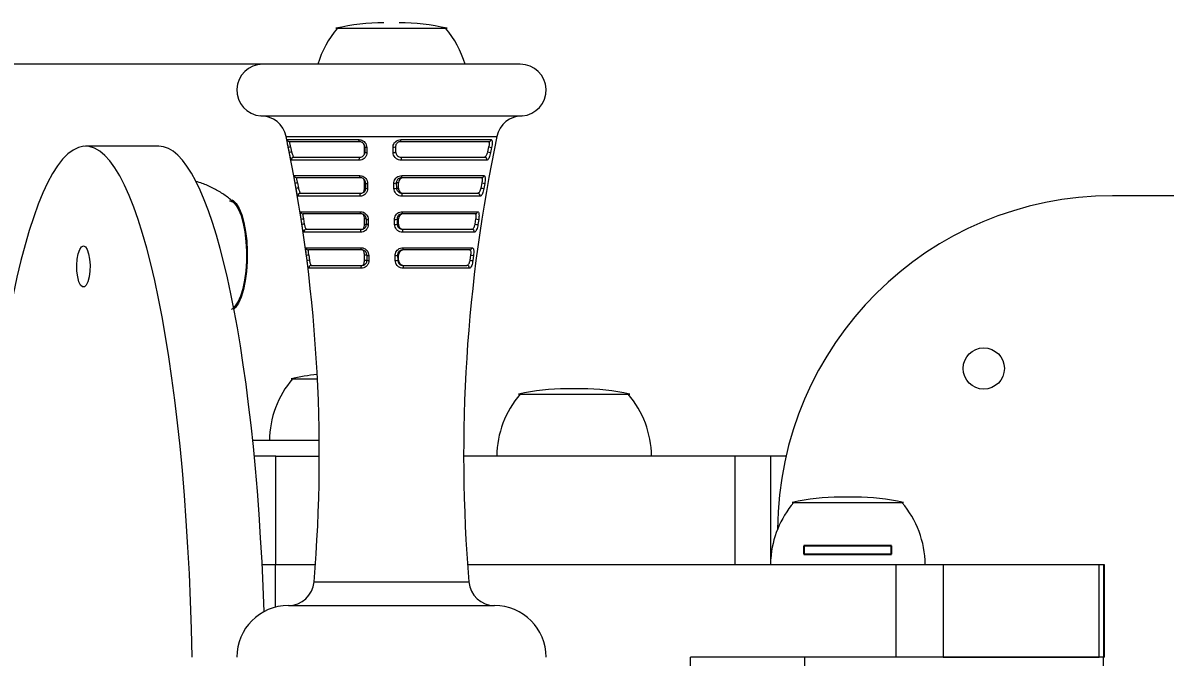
# Model space of a CAD drawing. Header units: millimetres. Extents: x -2841 to 1849, y -2169 to 1822.
# Drawn here: x -402.9 to -181.3, y 182 to 305.1 of the extents above; entities that cross this region are included whole.
import ezdxf

# ---------------------------------------------------------------- set-up
doc = ezdxf.new("R2010")
doc.units = ezdxf.units.MM
doc.layers.add('DIKOM_ОБЪЕКТ', color=7, linetype='Continuous')
doc.layers.add('DIKOM_РАЗМЕР_ОБЪЕКТА', color=7, linetype='Continuous')
doc.styles.add('style1', font='arialbd.ttf', dxfattribs={"width": 0.8})
doc.dimstyles.new('1-50', dxfattribs={"dimtxt": 300, "dimasz": 200, "dimexe": 100, "dimexo": 0, "dimgap": 100, "dimtad": 1, "dimtxsty": 'style1', "dimcen": 200, "dimclrd": 7, "dimclre": 7, "dimclrt": 7, "dimadec": 1, "dimazin": 2, "dimtfac": 1, "dimtmove": 0, "dimatfit": 2, "dimfxl": 0, "dimlwd": 25, "dimlwe": 18, "dimarcsym": 0})

# ---------------------------------------------------------------- blocks, each defined once
blk = doc.blocks.new('*D5')
at = {"layer": 'Defpoints', "color": 0, "transparency": 16777216}
for p in [(-317.14, 297.01), (-840.32, 45.99), (-312.85, 45.99)]:
    blk.add_point(p, dxfattribs=at)
at = {"layer": 'DIKOM_РАЗМЕР_ОБЪЕКТА', "color": 7, "lineweight": 25, "transparency": 16777216}
for p, q in [((-840.32, 497.01), (-840.32, 697.01)), ((-840.32, 297.01), (-840.32, 45.99)), ((-840.32, -154.01), (-840.32, -354.01))]:
    blk.add_line(p, q, dxfattribs=at)
at = {"layer": 'DIKOM_РАЗМЕР_ОБЪЕКТА', "color": 7, "lineweight": 18, "transparency": 16777216}
for p, q in [((-317.14, 297.01), (-940.32, 297.01)), ((-312.85, 45.99), (-940.32, 45.99))]:
    blk.add_line(p, q, dxfattribs=at)
at = {"layer": 'DIKOM_РАЗМЕР_ОБЪЕКТА', "color": 7, "transparency": 16777216}
for points in [[(-873.66, 497.01), (-806.99, 497.01), (-840.32, 297.01)], [(-873.66, -154.01), (-806.99, -154.01), (-840.32, 45.99)]]:
    blk.add_solid(points, dxfattribs=at)
at = {"layer": 'DIKOM_РАЗМЕР_ОБЪЕКТА', "color": 7, "transparency": 16777216, "insert": (-1093.5, 171.5), "char_height": 300, "attachment_point": 5, "rotation": 90, "style": 'style1'}
blk.add_mtext('{\\fArial|b0|i0|c204|p34;260}', dxfattribs=at)
blk = doc.blocks.new('D0A6')
for p, q in [((1.6, 8.5), (0, 8.5)), ((0, 8.5), (0, -8.5)), ((1.6, -8.5), (1.6, 8.5)), ((0, -8.5), (1.6, -8.5))]:
    blk.add_line(p, q)

msp = doc.modelspace()

# ---------------------------------------------------------------- linework, layer by layer
at = {"layer": 'DIKOM_ОБЪЕКТ', "color": 7, "lineweight": 15}
for p, q in [((-342.206, 304), (-340.532, 304)), ((-340.532, 304), (-320.606, 304)), ((-306.419, 297.013), (-356.392, 297.013)), ((-356.759, 287), (-306.052, 287)), ((-351.868, 283.034), (-310.944, 283.034)), ((-351.652, 282.398), (-337.734, 282.398)), ((-337.582, 282), (-351.165, 282)), ((-312.553, 282), (-329.633, 282)), ((-329.59, 282.398), (-312.088, 282.398)), ((-376.548, 281.116), (-390.76, 281.116)), ((-351.22, 279.902), (-351.422, 280.9)), ((-350.989, 281), (-350.787, 280)), ((-336.648, 280), (-336.648, 281)), ((-336.584, 281), (-336.648, 281)), ((-336.648, 280), (-336.55, 280)), ((-336.581, 281), (-336.584, 280.988)), ((-336.202, 280.9), (-336.179, 279.902)), ((-331.085, 279.902), (-331.109, 280.9)), ((-330.62, 281), (-330.597, 280)), ((-312.704, 280), (-312.502, 281)), ((-311.97, 280.9), (-312.172, 279.902)), ((-337.645, 278.404), (-350.833, 278.404)), ((-350.345, 279), (-337.488, 279)), ((-329.54, 279), (-313.373, 279)), ((-312.908, 278.404), (-329.492, 278.404)), ((-350.255, 275.409), (-337.582, 275.409)), ((-337.422, 275), (-349.766, 275)), ((-313.952, 275), (-329.474, 275)), ((-329.422, 275.409), (-313.487, 275.409)), ((-349.904, 272.914), (-350.081, 273.912)), ((-349.646, 274), (-349.468, 273)), ((-336.648, 273), (-336.648, 274)), ((-336.414, 274), (-336.648, 274)), ((-336.648, 273), (-336.398, 273)), ((-336.428, 274), (-336.431, 273.99)), ((-336.054, 273.912), (-336.034, 272.914)), ((-330.93, 272.914), (-330.951, 273.912)), ((-330.466, 274), (-330.446, 273)), ((-330.067, 274), (-330.466, 274)), ((-330.446, 273), (-330.067, 273)), ((-330.067, 273), (-330.067, 274)), ((-314.023, 273), (-313.845, 274)), ((-313.312, 273.912), (-313.489, 272.914)), ((-337.504, 271.416), (-349.533, 271.416)), ((-349.043, 272), (-337.34, 272)), ((-329.391, 272), (-314.674, 272)), ((-314.21, 271.416), (-329.335, 271.416)), ((28.5, 271.5), (-191.5, 271.5)), ((-349.028, 268.421), (-337.45, 268.421)), ((-329.274, 268.421), (-314.716, 268.421)), ((-348.757, 265.925), (-348.911, 266.924)), ((-337.282, 268), (-348.538, 268)), ((-348.473, 267), (-348.32, 266)), ((-336.648, 266), (-336.648, 267)), ((-336.286, 267), (-336.648, 267)), ((-336.648, 266), (-336.267, 266)), ((-336.294, 267), (-336.297, 266.991)), ((-335.925, 266.924), (-335.908, 265.925)), ((-330.795, 265.925), (-330.813, 266.924)), ((-330.333, 267), (-330.315, 266)), ((-330.067, 267), (-330.333, 267)), ((-330.315, 266), (-330.067, 266)), ((-330.067, 266), (-330.067, 267)), ((-315.18, 268), (-329.334, 268)), ((-315.171, 266), (-315.018, 267)), ((-314.484, 266.924), (-314.637, 265.925)), ((-337.383, 264.428), (-348.402, 264.428)), ((-347.912, 265), (-337.211, 265)), ((-329.262, 265), (-315.806, 265)), ((-315.342, 264.428), (-329.198, 264.428)), ((-347.97, 261.433), (-337.337, 261.433)), ((-347.779, 258.937), (-347.908, 259.935)), ((-337.161, 261), (-347.479, 261)), ((-347.47, 260), (-347.34, 259)), ((-336.648, 259), (-336.648, 260)), ((-336.18, 260), (-336.648, 260)), ((-336.18, 260), (-336.183, 259.992)), ((-335.815, 259.935), (-335.801, 258.937)), ((-330.678, 258.937), (-330.694, 259.935)), ((-330.218, 260), (-330.203, 259)), ((-330.067, 260), (-330.218, 260)), ((-330.067, 259), (-330.067, 260)), ((-316.239, 261), (-329.213, 261)), ((-329.146, 261.433), (-315.776, 261.433)), ((-316.151, 259), (-316.022, 260)), ((-315.487, 259.935), (-315.617, 258.937)), ((-337.281, 257.439), (-347.441, 257.439)), ((-346.949, 258), (-337.101, 258)), ((-336.648, 259), (-336.165, 259)), ((-330.203, 259), (-330.067, 259)), ((-329.152, 258), (-316.768, 258)), ((-316.306, 257.439), (-329.081, 257.439)), ((-350.888, 236), (-345.771, 236)), ((-306.766, 233), (-287.997, 233)), ((-294.491, 234.053), (-297.441, 234.053)), ((-287.997, 233), (-285.166, 233)), ((-345.418, 224), (-358.327, 224)), ((-353.864, 221), (-358.028, 221)), ((-353.864, 200), (-353.864, 221)), ((-353.864, 221), (-345.406, 221)), ((-264.713, 221), (-317.405, 221)), ((-264.713, 200), (-264.713, 221)), ((-257.827, 221), (-264.713, 221)), ((-257.827, 200), (-257.827, 221)), ((-254.862, 221), (-257.827, 221)), ((-241.393, 213.053), (-244.343, 213.053)), ((-253.668, 212), (-234.74, 212)), ((-234.74, 212), (-232.068, 212)), ((-356.5, 200), (-353.91, 200)), ((-353.91, 200), (-346.16, 200)), ((-353.91, 191.681), (-353.91, 200)), ((-316.651, 200), (-233.519, 200)), ((-233.519, 182), (-233.519, 200)), ((-233.519, 200), (-224.382, 200)), ((-224.382, 200), (-224.382, 182)), ((-224.382, 200), (-194.122, 200)), ((-194.122, 182), (-194.122, 200)), ((-194.122, 200), (-193.259, 200)), ((-193.259, 200), (-193.259, 182)), ((-193.259, 200), (-193.135, 200)), ((-193.135, 200), (-193.135, 182)), ((-346.423, 196.588), (-316.389, 196.588)), ((-351.406, 192), (-311.406, 192)), ((-273.412, 161), (-273.412, 182)), ((-251.214, 182), (-273.412, 182)), ((-251.214, 161), (-251.214, 182)), ((-193.273, 182), (-251.214, 182)), ((-224.382, 182), (-194.122, 182)), ((-193.273, 161), (-193.273, 182)), ((-193.267, 182), (-193.273, 182)), ((-193.259, 182), (-193.267, 182)), ((-193.259, 182), (-193.135, 182))]:
    msp.add_line(p, q, dxfattribs=at)
at = {"layer": 'DIKOM_ОБЪЕКТ', "color": 7, "lineweight": 15, "flags": 128}
for points in [[(-337.582, 282), (-337.608, 282.007), (-337.634, 282.029), (-337.658, 282.064), (-337.68, 282.112), (-337.699, 282.171), (-337.715, 282.24), (-337.726, 282.316), (-337.734, 282.398)], [(-336.648, 281), (-336.655, 281.195), (-336.677, 281.383), (-336.677, 281.383)], [(-336.584, 280.988), (-336.583, 280.982), (-336.569, 280.964), (-336.538, 280.948), (-336.494, 280.933), (-336.435, 280.921), (-336.366, 280.911), (-336.287, 280.904), (-336.202, 280.9)], [(-337.645, 278.404), (-337.648, 278.514), (-337.643, 278.623), (-337.631, 278.726), (-337.611, 278.818), (-337.586, 278.895), (-337.556, 278.952), (-337.523, 278.988), (-337.488, 279)], [(-337.422, 275), (-337.45, 275.008), (-337.478, 275.03), (-337.503, 275.066), (-337.526, 275.116), (-337.546, 275.177), (-337.563, 275.247), (-337.575, 275.326), (-337.582, 275.409)], [(-362.827, 270.5), (-362.755, 270.498), (-362.139, 270.277), (-361.547, 269.707), (-360.998, 268.807), (-360.511, 267.606), (-360.104, 266.146), (-359.789, 264.478), (-359.577, 262.656), (-359.476, 260.744), (-359.49, 258.807), (-359.617, 256.911), (-359.853, 255.119), (-360.19, 253.494), (-360.618, 252.09), (-361.12, 250.956), (-361.681, 250.13), (-362.024, 249.804)], [(-362.395, 270.715), (-362.119, 270.571), (-361.51, 269.985), (-360.946, 269.058), (-360.445, 267.823), (-360.026, 266.322), (-359.702, 264.606), (-359.484, 262.732), (-359.381, 260.766), (-359.394, 258.773), (-359.525, 256.822), (-359.768, 254.98), (-360.115, 253.308), (-360.555, 251.864), (-361.072, 250.698), (-361.648, 249.848), (-361.973, 249.535)], [(-337.504, 271.416), (-337.507, 271.524), (-337.501, 271.632), (-337.488, 271.732), (-337.467, 271.822), (-337.441, 271.897), (-337.41, 271.953), (-337.376, 271.988), (-337.34, 272)], [(-359.577, 262.656), (-359.789, 264.478), (-360.104, 266.146), (-360.511, 267.606), (-360.998, 268.807), (-361.547, 269.707), (-361.847, 270.043)], [(-337.282, 268), (-337.312, 268.008), (-337.341, 268.031), (-337.368, 268.068), (-337.393, 268.12), (-337.414, 268.182), (-337.431, 268.255), (-337.443, 268.336), (-337.45, 268.421)], [(-337.383, 264.428), (-337.385, 264.535), (-337.378, 264.64), (-337.364, 264.739), (-337.343, 264.827), (-337.315, 264.9), (-337.283, 264.955), (-337.248, 264.989), (-337.211, 265)], [(-391.166, 261.769), (-390.788, 261.59), (-390.445, 261.072), (-390.166, 260.26), (-389.975, 259.227), (-389.891, 258.064), (-389.92, 256.875), (-390.059, 255.766), (-390.297, 254.834), (-390.613, 254.164), (-390.977, 253.813), (-391.359, 253.814), (-391.723, 254.167), (-392.038, 254.84), (-392.276, 255.773), (-392.415, 256.883), (-392.443, 258.072), (-392.358, 259.234), (-392.166, 260.266), (-391.887, 261.076), (-391.543, 261.593), (-391.166, 261.769)], [(-361.856, 249.949), (-361.681, 250.13), (-361.12, 250.956), (-360.618, 252.09), (-360.19, 253.494), (-359.853, 255.119), (-359.617, 256.911), (-359.49, 258.807), (-359.476, 260.744), (-359.577, 262.656)], [(-337.161, 261), (-337.193, 261.008), (-337.224, 261.032), (-337.252, 261.071), (-337.278, 261.123), (-337.3, 261.188), (-337.317, 261.263), (-337.33, 261.345), (-337.337, 261.433)], [(-336.648, 260), (-336.655, 260.195), (-336.677, 260.383), (-336.711, 260.556), (-336.758, 260.707), (-336.814, 260.831), (-336.879, 260.924), (-336.949, 260.981), (-337.022, 261)], [(-337.281, 257.439), (-337.281, 257.545), (-337.274, 257.649), (-337.259, 257.745), (-337.237, 257.831), (-337.208, 257.903), (-337.175, 257.956), (-337.139, 257.989), (-337.101, 258)], [(-337.022, 258), (-336.949, 258.019), (-336.879, 258.076), (-336.814, 258.169), (-336.758, 258.293), (-336.711, 258.444), (-336.677, 258.617), (-336.655, 258.805), (-336.648, 259)]]:
    msp.add_lwpolyline(points, dxfattribs=at)
at = {"layer": 'DIKOM_ОБЪЕКТ', "color": 7, "lineweight": 15}
msp.add_circle((-216.5, 238), 4, dxfattribs=at)
for centre, radius, start, end in [((-327.729, 291.84), 18.677, 139.37884, 163.9192), ((-332.88, 263.217), 41.836, 90, 102.87962), ((-329.931, 263.217), 41.836, 77.12038, 90), ((-335.082, 291.84), 18.677, 16.06738, 40.62116), ((-356.392, 292), 5.013, 90, 265.79753), ((-306.419, 292), 5.013, 274.20247, 90), ((-356.759, 282), 5, 11.93643, 90), ((-306.052, 282), 5, 90, 168.06357), ((-644.264, 221.222), 298.859, 355.27185, 11.93643), ((-351.164, 282.498), 0.498, 191.6706, 269.91521), ((-330.648, 282.313), 1.062, 342.86881, 4.58279), ((-18.547, 221.222), 298.859, 168.06357, 184.72815), ((-312.562, 282.482), 0.482, 271.10648, 349.95385), ((-350.116, 276.22), 4.859, 100.35579, 105.60004), ((-349.912, 275.129), 4.949, 100.1838, 105.33211), ((-338.893, 279.974), 2.245, 345.74908, 0.66833), ((-336.272, 280.377), 0.484, 233.38306, 281.08827), ((-331.03, 281.762), 0.865, 264.75023, 298.30466), ((-331.006, 280.775), 0.876, 264.82459, 297.8846), ((-310.649, 289.654), 9.87, 257.98263, 261.12618), ((-310.455, 290.445), 9.665, 257.77199, 260.98328), ((-350.343, 278.501), 0.499, 90.1762, 191.12559), ((-331.128, 278.572), 1.645, 354.15306, 15.08319), ((-313.39, 278.507), 0.493, 347.92814, 88.02824), ((-349.765, 275.498), 0.498, 190.25835, 269.87922), ((-329.07, 274.003), 0.997, 90.18587, 180.18501), ((-330.373, 275.321), 0.955, 340.35633, 5.31483), ((-313.962, 275.481), 0.481, 271.27114, 351.45989), ((-348.749, 268.451), 5.621, 99.18161, 103.7108), ((-348.569, 267.33), 5.74, 99.01043, 103.44469), ((-338.357, 272.91), 1.711, 334.00889, 3.01361), ((-338.616, 274.057), 1.969, 358.34465, 19.58458), ((-336.146, 274.415), 0.512, 236.22588, 280.46129), ((-336.127, 273.425), 0.52, 236.85536, 280.27168), ((-330.873, 274.858), 0.949, 265.25888, 295.35097), ((-330.852, 273.874), 0.963, 265.33879, 294.91641), ((-329.07, 272.997), 0.997, 179.81456, 269.81498), ((-311.938, 284.172), 11.365, 259.42972, 262.15468), ((-311.768, 284.911), 11.107, 259.22108, 262.01006), ((-349.041, 271.501), 0.499, 90.22811, 189.80676), ((-330.725, 271.578), 1.399, 353.37019, 17.57022), ((-314.693, 271.509), 0.492, 349.12292, 87.88042), ((-191.5, 206.5), 65, 90, 179.68213), ((-348.536, 268.498), 0.498, 188.84307, 269.83367), ((-330.145, 268.329), 0.876, 337.9404, 6.03169), ((-315.192, 268.48), 0.48, 271.45542, 352.95908), ((-347.552, 260.445), 6.62, 97.99927, 101.84128), ((-347.398, 259.293), 6.771, 97.82472, 101.5807), ((-338.031, 265.873), 1.389, 322.93886, 5.25666), ((-338.233, 267.104), 1.588, 356.23756, 29.9636), ((-336.017, 267.474), 0.559, 239.91091, 279.5254), ((-336, 266.487), 0.569, 240.57276, 279.31211), ((-330.735, 267.981), 1.061, 265.8037, 292.29513), ((-330.717, 267.003), 1.08, 265.88884, 291.84564), ((-329.07, 267.003), 0.997, 90.18587, 180.18501), ((-329.07, 265.997), 0.997, 179.81456, 269.81498), ((-313.057, 279.155), 13.324, 260.86937, 263.18877), ((-312.911, 279.81), 12.982, 260.66183, 263.04305), ((-347.909, 264.501), 0.499, 90.28796, 188.50086), ((-330.403, 264.583), 1.215, 352.64153, 20.06456), ((-315.825, 264.51), 0.49, 350.29768, 87.73265), ((-347.477, 261.497), 0.497, 187.42954, 269.77935), ((-346.527, 252.098), 7.958, 96.80182, 99.99505), ((-335.907, 260.554), 0.626, 243.86362, 278.43345), ((-330.617, 261.15), 1.217, 266.38621, 289.12938), ((-329.07, 260.003), 0.997, 90.18587, 180.18501), ((-329.958, 261.337), 0.818, 335.6804, 6.72173), ((-316.253, 261.479), 0.479, 271.6536, 354.44753), ((-313.883, 275.408), 15.556, 262.09885, 264.08189), ((-346.397, 250.882), 8.173, 96.62731, 99.73611), ((-346.946, 257.502), 0.498, 90.34584, 187.20634), ((-335.893, 259.571), 0.641, 244.53753, 278.21711), ((-330.602, 260.179), 1.244, 266.47221, 288.6689), ((-329.07, 258.997), 0.997, 179.81499, 269.81413), ((-330.145, 257.589), 1.074, 351.98839, 22.48783), ((-316.789, 257.512), 0.488, 351.4581, 87.59276), ((-314.007, 274.868), 16.012, 262.30419, 264.23008), ((-336.411, 223.84), 18.677, 139.37884, 179.50907), ((-341.563, 195.217), 41.836, 95.83179, 102.87962), ((-292.289, 220.84), 18.677, 139.37884, 179.50907), ((-297.441, 192.217), 41.836, 90, 102.87962), ((-294.491, 192.217), 41.836, 77.12038, 90), ((-299.643, 220.84), 18.677, 0.49093, 40.62116), ((-244.343, 171.217), 41.836, 90, 102.87962), ((-241.393, 171.217), 41.836, 77.12038, 90), ((-239.191, 199.84), 18.677, 139.37884, 176.15722), ((-246.545, 199.84), 18.677, 0.49093, 40.62116), ((-351.406, 197), 5, 270, 355.27185), ((-311.406, 197), 5, 184.72815, 270), ((-351.406, 182), 10, 90, 180), ((-311.406, 182), 10, 0, 90)]:
    msp.add_arc(centre, radius, start, end, dxfattribs=at)
for centre, start_param, end_param in [((-390.782, 171.116), 4.811534, 9.4242398), ((-376.57, 171.116), 4.8925698, 6.2831522)]:
    msp.add_ellipse(centre, major_axis=(0.023, 110), ratio=0.1890349, start_param=start_param, end_param=end_param, dxfattribs=at)
for points, knots in [([(-351.422, 280.9), (-351.45, 281.038), (-351.511, 281.335), (-351.595, 281.759), (-351.657, 282.114), (-351.684, 282.353), (-351.663, 282.383), (-351.652, 282.398)], [0, 0, 0, 0, 0.175511, 0.379126, 0.5824008, 0.7907563, 1, 1, 1, 1]), ([(-351.165, 282), (-351.181, 281.99), (-351.214, 281.971), (-351.203, 281.81), (-351.152, 281.571), (-351.076, 281.288), (-351.017, 281.092), (-350.989, 281)], [0, 0, 0, 0, 0.2077074, 0.4129252, 0.6147346, 0.8202984, 1, 1, 1, 1]), ([(-337.734, 282.398), (-337.615, 282.389), (-337.339, 282.37), (-336.915, 282.187), (-336.531, 281.853), (-336.262, 281.403), (-336.222, 281.068), (-336.202, 280.9)], [0, 0, 0, 0, 0.1557735, 0.3622214, 0.5729931, 0.7871552, 1, 1, 1, 1]), ([(-336.581, 281), (-336.595, 281.111), (-336.624, 281.333), (-336.8, 281.634), (-337.052, 281.859), (-337.329, 281.982), (-337.505, 281.995), (-337.582, 282)], [0, 0, 0, 0, 0.217674, 0.4330623, 0.6416372, 0.8450445, 1, 1, 1, 1]), ([(-331.109, 280.9), (-331.101, 281.038), (-331.083, 281.335), (-330.881, 281.759), (-330.54, 282.114), (-330.091, 282.353), (-329.757, 282.383), (-329.59, 282.398)], [0, 0, 0, 0, 0.1755083, 0.379127, 0.5823933, 0.7907578, 1, 1, 1, 1]), ([(-329.633, 282), (-329.743, 281.99), (-329.961, 281.971), (-330.257, 281.81), (-330.478, 281.571), (-330.606, 281.288), (-330.615, 281.092), (-330.62, 281)], [0, 0, 0, 0, 0.2077204, 0.4129245, 0.6147385, 0.8202925, 1, 1, 1, 1]), ([(-312.502, 281), (-312.471, 281.111), (-312.409, 281.333), (-312.369, 281.634), (-312.384, 281.859), (-312.45, 281.982), (-312.522, 281.995), (-312.553, 282)], [0, 0, 0, 0, 0.2176675, 0.4330526, 0.6416235, 0.8450268, 1, 1, 1, 1]), ([(-312.088, 282.398), (-312.051, 282.389), (-311.966, 282.37), (-311.882, 282.187), (-311.851, 281.853), (-311.879, 281.403), (-311.939, 281.068), (-311.97, 280.9)], [0, 0, 0, 0, 0.155754, 0.3622132, 0.5729981, 0.7871513, 1, 1, 1, 1]), ([(-350.833, 278.404), (-350.843, 278.41), (-350.872, 278.425), (-350.934, 278.589), (-351.019, 278.928), (-351.116, 279.383), (-351.186, 279.729), (-351.22, 279.902)], [0, 0, 0, 0, 0.1210795, 0.3452823, 0.5667248, 0.7839688, 1, 1, 1, 1]), ([(-350.787, 280), (-350.751, 279.885), (-350.68, 279.653), (-350.573, 279.351), (-350.474, 279.124), (-350.397, 279.014), (-350.358, 279.004), (-350.345, 279)], [0, 0, 0, 0, 0.217882, 0.4369111, 0.6586303, 0.8809236, 1, 1, 1, 1]), ([(-336.179, 279.902), (-336.182, 279.81), (-336.191, 279.543), (-336.347, 279.123), (-336.68, 278.726), (-337.131, 278.457), (-337.473, 278.422), (-337.645, 278.404)], [0, 0, 0, 0, 0.1151145, 0.3346917, 0.5559064, 0.7772804, 1, 1, 1, 1]), ([(-337.488, 279), (-337.378, 279.012), (-337.157, 279.035), (-336.87, 279.216), (-336.659, 279.481), (-336.563, 279.76), (-336.559, 279.939), (-336.558, 280)], [0, 0, 0, 0, 0.2195844, 0.4400787, 0.6623795, 0.884038, 1, 1, 1, 1]), ([(-336.584, 280.988), (-336.579, 280.755), (-336.571, 280.422), (-336.563, 280.088), (-336.561, 279.988)], [0, 0, 0, 0, 0.7000225, 1, 1, 1, 1]), ([(-329.492, 278.404), (-329.59, 278.41), (-329.869, 278.425), (-330.309, 278.589), (-330.728, 278.928), (-331.019, 279.383), (-331.063, 279.729), (-331.085, 279.902)], [0, 0, 0, 0, 0.1210623, 0.3452723, 0.566723, 0.7839708, 1, 1, 1, 1]), ([(-330.597, 280), (-330.581, 279.885), (-330.549, 279.653), (-330.356, 279.351), (-330.079, 279.124), (-329.789, 279.014), (-329.604, 279.004), (-329.54, 279)], [0, 0, 0, 0, 0.2178823, 0.4369125, 0.6586218, 0.8809079, 1, 1, 1, 1]), ([(-313.373, 279), (-313.321, 279.012), (-313.217, 279.035), (-313.052, 279.216), (-312.898, 279.481), (-312.78, 279.76), (-312.724, 279.939), (-312.704, 280)], [0, 0, 0, 0, 0.2195933, 0.4400706, 0.6623797, 0.8840442, 1, 1, 1, 1]), ([(-312.172, 279.902), (-312.191, 279.81), (-312.249, 279.543), (-312.373, 279.123), (-312.544, 278.726), (-312.729, 278.457), (-312.848, 278.422), (-312.908, 278.404)], [0, 0, 0, 0, 0.1151168, 0.3346878, 0.5559132, 0.7772924, 1, 1, 1, 1]), ([(-350.081, 273.912), (-350.105, 274.046), (-350.158, 274.34), (-350.229, 274.763), (-350.28, 275.122), (-350.296, 275.364), (-350.269, 275.394), (-350.255, 275.409)], [0, 0, 0, 0, 0.1696999, 0.3733178, 0.5779082, 0.7884733, 1, 1, 1, 1]), ([(-349.766, 275), (-349.785, 274.99), (-349.824, 274.97), (-349.824, 274.808), (-349.785, 274.567), (-349.721, 274.284), (-349.669, 274.089), (-349.646, 274)], [0, 0, 0, 0, 0.2107069, 0.418515, 0.6216351, 0.8267868, 1, 1, 1, 1]), ([(-337.582, 275.409), (-337.461, 275.401), (-337.182, 275.381), (-336.758, 275.195), (-336.378, 274.861), (-336.112, 274.413), (-336.073, 274.079), (-336.054, 273.912)], [0, 0, 0, 0, 0.1598849, 0.3668386, 0.5766777, 0.7890213, 1, 1, 1, 1]), ([(-336.428, 274), (-336.442, 274.111), (-336.469, 274.332), (-336.643, 274.632), (-336.891, 274.857), (-337.167, 274.981), (-337.344, 274.994), (-337.422, 275)], [0, 0, 0, 0, 0.2150727, 0.4282525, 0.6359765, 0.8403928, 1, 1, 1, 1]), ([(-330.951, 273.912), (-330.943, 274.046), (-330.926, 274.34), (-330.726, 274.763), (-330.382, 275.122), (-329.928, 275.364), (-329.591, 275.394), (-329.422, 275.409)], [0, 0, 0, 0, 0.1696999, 0.3733154, 0.5779183, 0.7884901, 1, 1, 1, 1]), ([(-329.474, 275), (-329.584, 274.99), (-329.804, 274.97), (-330.103, 274.808), (-330.326, 274.567), (-330.453, 274.284), (-330.462, 274.089), (-330.466, 274)], [0, 0, 0, 0, 0.2107068, 0.4185067, 0.6216288, 0.8267842, 1, 1, 1, 1]), ([(-313.845, 274), (-313.818, 274.111), (-313.765, 274.332), (-313.739, 274.632), (-313.766, 274.857), (-313.841, 274.981), (-313.918, 274.994), (-313.952, 275)], [0, 0, 0, 0, 0.2150731, 0.4282406, 0.6359769, 0.840394, 1, 1, 1, 1]), ([(-313.487, 275.409), (-313.447, 275.401), (-313.357, 275.381), (-313.263, 275.195), (-313.219, 274.861), (-313.234, 274.413), (-313.286, 274.079), (-313.312, 273.912)], [0, 0, 0, 0, 0.1598838, 0.366841, 0.5766799, 0.7890179, 1, 1, 1, 1]), ([(-361.819, 269.974), (-362.009, 270.167), (-362.713, 270.878), (-364.128, 271.918), (-366.043, 273.051), (-367.796, 273.844), (-368.926, 274.153), (-369.332, 274.264)], [0, 0, 0, 0, 0.0928453, 0.3441373, 0.5988866, 0.8559319, 1, 1, 1, 1]), ([(-349.533, 271.416), (-349.545, 271.422), (-349.579, 271.438), (-349.643, 271.605), (-349.724, 271.944), (-349.812, 272.397), (-349.873, 272.742), (-349.904, 272.914)], [0, 0, 0, 0, 0.1269637, 0.3507802, 0.5706862, 0.7859849, 1, 1, 1, 1]), ([(-349.468, 273), (-349.437, 272.885), (-349.374, 272.655), (-349.276, 272.353), (-349.181, 272.127), (-349.102, 272.015), (-349.059, 272.004), (-349.043, 272)], [0, 0, 0, 0, 0.2153277, 0.4320086, 0.6521664, 0.8745794, 1, 1, 1, 1]), ([(-336.034, 272.914), (-336.037, 272.823), (-336.047, 272.558), (-336.202, 272.139), (-336.536, 271.739), (-336.989, 271.468), (-337.332, 271.434), (-337.504, 271.416)], [0, 0, 0, 0, 0.1126495, 0.331087, 0.5526121, 0.7756103, 1, 1, 1, 1]), ([(-337.34, 272), (-337.229, 272.012), (-337.009, 272.035), (-336.721, 272.217), (-336.509, 272.483), (-336.413, 272.762), (-336.409, 272.94), (-336.408, 273)], [0, 0, 0, 0, 0.2220357, 0.4443776, 0.6667944, 0.8868086, 1, 1, 1, 1]), ([(-336.431, 273.99), (-336.426, 273.757), (-336.419, 273.423), (-336.413, 273.09), (-336.411, 272.99)], [0, 0, 0, 0, 0.7000118, 1, 1, 1, 1]), ([(-329.335, 271.416), (-329.438, 271.422), (-329.721, 271.438), (-330.162, 271.605), (-330.578, 271.944), (-330.865, 272.397), (-330.909, 272.742), (-330.93, 272.914)], [0, 0, 0, 0, 0.1269734, 0.35078, 0.5706836, 0.7859836, 1, 1, 1, 1]), ([(-330.446, 273), (-330.431, 272.885), (-330.4, 272.655), (-330.21, 272.353), (-329.936, 272.127), (-329.646, 272.015), (-329.459, 272.004), (-329.391, 272)], [0, 0, 0, 0, 0.2153181, 0.4320076, 0.6521652, 0.8745607, 1, 1, 1, 1]), ([(-314.674, 272), (-314.62, 272.012), (-314.511, 272.035), (-314.347, 272.217), (-314.198, 272.483), (-314.09, 272.762), (-314.04, 272.94), (-314.023, 273)], [0, 0, 0, 0, 0.2220503, 0.4443674, 0.6667889, 0.8868112, 1, 1, 1, 1]), ([(-313.489, 272.914), (-313.507, 272.823), (-313.557, 272.558), (-313.673, 272.139), (-313.837, 271.739), (-314.023, 271.468), (-314.147, 271.434), (-314.21, 271.416)], [0, 0, 0, 0, 0.1126495, 0.331085, 0.5526063, 0.7756063, 1, 1, 1, 1]), ([(-348.911, 266.924), (-348.93, 267.053), (-348.975, 267.344), (-349.034, 267.767), (-349.073, 268.131), (-349.078, 268.375), (-349.044, 268.406), (-349.028, 268.421)], [0, 0, 0, 0, 0.1637403, 0.3674282, 0.5734045, 0.7861913, 1, 1, 1, 1]), ([(-337.45, 268.421), (-337.327, 268.412), (-337.046, 268.392), (-336.622, 268.204), (-336.245, 267.869), (-335.982, 267.423), (-335.944, 267.09), (-335.925, 266.924)], [0, 0, 0, 0, 0.1634163, 0.3709555, 0.5800136, 0.790708, 1, 1, 1, 1]), ([(-330.813, 266.924), (-330.805, 267.053), (-330.787, 267.344), (-330.59, 267.767), (-330.244, 268.131), (-329.785, 268.375), (-329.445, 268.406), (-329.274, 268.421)], [0, 0, 0, 0, 0.1637433, 0.367438, 0.5734109, 0.7862006, 1, 1, 1, 1]), ([(-314.716, 268.421), (-314.674, 268.412), (-314.577, 268.392), (-314.473, 268.204), (-314.418, 267.869), (-314.419, 267.423), (-314.462, 267.09), (-314.484, 266.924)], [0, 0, 0, 0, 0.1634071, 0.3709469, 0.5800104, 0.7907082, 1, 1, 1, 1]), ([(-348.402, 264.428), (-348.417, 264.434), (-348.455, 264.451), (-348.521, 264.621), (-348.598, 264.96), (-348.677, 265.412), (-348.731, 265.754), (-348.757, 265.925)], [0, 0, 0, 0, 0.1329202, 0.3560923, 0.5744241, 0.7878896, 1, 1, 1, 1]), ([(-348.538, 268), (-348.56, 267.99), (-348.604, 267.97), (-348.615, 267.806), (-348.588, 267.562), (-348.536, 267.279), (-348.493, 267.086), (-348.473, 267)], [0, 0, 0, 0, 0.213657, 0.4240488, 0.6285369, 0.8333918, 1, 1, 1, 1]), ([(-348.32, 266), (-348.292, 265.886), (-348.238, 265.657), (-348.149, 265.356), (-348.058, 265.13), (-347.977, 265.015), (-347.93, 265.004), (-347.912, 265)], [0, 0, 0, 0, 0.2129399, 0.4274246, 0.6459257, 0.8681389, 1, 1, 1, 1]), ([(-335.908, 265.925), (-335.911, 265.836), (-335.921, 265.572), (-336.076, 265.153), (-336.412, 264.752), (-336.867, 264.48), (-337.211, 264.445), (-337.383, 264.428)], [0, 0, 0, 0, 0.1110524, 0.3282054, 0.5497597, 0.7741606, 1, 1, 1, 1]), ([(-336.294, 267), (-336.307, 267.111), (-336.334, 267.331), (-336.505, 267.63), (-336.75, 267.855), (-337.025, 267.981), (-337.203, 267.994), (-337.282, 268)], [0, 0, 0, 0, 0.2126716, 0.423837, 0.6308867, 0.8363407, 1, 1, 1, 1]), ([(-337.211, 265), (-337.101, 265.012), (-336.88, 265.035), (-336.591, 265.217), (-336.379, 265.485), (-336.283, 265.764), (-336.278, 265.94), (-336.277, 266)], [0, 0, 0, 0, 0.2242297, 0.4481696, 0.6703638, 0.888653, 1, 1, 1, 1]), ([(-336.297, 266.991), (-336.293, 266.758), (-336.287, 266.425), (-336.282, 266.091), (-336.28, 265.991)], [0, 0, 0, 0, 0.7000206, 1, 1, 1, 1]), ([(-329.198, 264.428), (-329.306, 264.434), (-329.593, 264.451), (-330.035, 264.621), (-330.447, 264.96), (-330.732, 265.412), (-330.774, 265.754), (-330.795, 265.925)], [0, 0, 0, 0, 0.1329355, 0.3560942, 0.5744315, 0.7878938, 1, 1, 1, 1]), ([(-329.334, 268), (-329.445, 267.99), (-329.667, 267.97), (-329.968, 267.806), (-330.193, 267.562), (-330.319, 267.279), (-330.328, 267.086), (-330.333, 267)], [0, 0, 0, 0, 0.2136658, 0.4240618, 0.6285403, 0.8333954, 1, 1, 1, 1]), ([(-330.315, 266), (-330.301, 265.886), (-330.271, 265.657), (-330.083, 265.356), (-329.813, 265.13), (-329.522, 265.015), (-329.333, 265.004), (-329.262, 265)], [0, 0, 0, 0, 0.2129408, 0.4274157, 0.6459271, 0.8681394, 1, 1, 1, 1]), ([(-315.806, 265), (-315.749, 265.012), (-315.636, 265.035), (-315.472, 265.217), (-315.329, 265.485), (-315.229, 265.764), (-315.186, 265.94), (-315.171, 266)], [0, 0, 0, 0, 0.2242343, 0.4481628, 0.6703678, 0.888655, 1, 1, 1, 1]), ([(-314.637, 265.925), (-314.652, 265.836), (-314.696, 265.572), (-314.803, 265.153), (-314.962, 264.752), (-315.148, 264.48), (-315.277, 264.445), (-315.342, 264.428)], [0, 0, 0, 0, 0.1110525, 0.3282047, 0.5497614, 0.774153, 1, 1, 1, 1]), ([(-315.018, 267), (-314.995, 267.111), (-314.951, 267.331), (-314.938, 267.63), (-314.976, 267.855), (-315.062, 267.981), (-315.144, 267.994), (-315.18, 268)], [0, 0, 0, 0, 0.2126782, 0.4238366, 0.6309123, 0.8363798, 1, 1, 1, 1]), ([(-347.908, 259.935), (-347.924, 260.061), (-347.961, 260.348), (-348.008, 260.771), (-348.035, 261.138), (-348.029, 261.387), (-347.989, 261.417), (-347.97, 261.433)], [0, 0, 0, 0, 0.1576138, 0.3614901, 0.5688921, 0.7839037, 1, 1, 1, 1]), ([(-347.479, 261), (-347.504, 260.99), (-347.554, 260.97), (-347.577, 260.803), (-347.562, 260.556), (-347.521, 260.274), (-347.485, 260.084), (-347.47, 260)], [0, 0, 0, 0, 0.2165611, 0.4295524, 0.6354497, 0.8401291, 1, 1, 1, 1]), ([(-337.337, 261.433), (-337.212, 261.424), (-336.93, 261.403), (-336.506, 261.213), (-336.131, 260.879), (-335.871, 260.434), (-335.834, 260.101), (-335.815, 259.935)], [0, 0, 0, 0, 0.1662681, 0.3745146, 0.5829536, 0.7922039, 1, 1, 1, 1]), ([(-336.18, 260), (-336.192, 260.11), (-336.218, 260.331), (-336.387, 260.629), (-336.629, 260.854), (-336.903, 260.98), (-337.082, 260.994), (-337.161, 261)], [0, 0, 0, 0, 0.2104972, 0.4198699, 0.6264295, 0.8330291, 1, 1, 1, 1]), ([(-336.183, 259.992), (-336.179, 259.759), (-336.174, 259.426), (-336.17, 259.093), (-336.168, 258.993)], [0, 0, 0, 0, 0.7000086, 1, 1, 1, 1]), ([(-330.694, 259.935), (-330.686, 260.061), (-330.668, 260.348), (-330.473, 260.771), (-330.125, 261.138), (-329.662, 261.387), (-329.318, 261.417), (-329.146, 261.433)], [0, 0, 0, 0, 0.1576164, 0.3614954, 0.5688947, 0.7839022, 1, 1, 1, 1]), ([(-329.213, 261), (-329.325, 260.99), (-329.549, 260.97), (-329.853, 260.803), (-330.08, 260.556), (-330.204, 260.274), (-330.214, 260.084), (-330.218, 260)], [0, 0, 0, 0, 0.2165642, 0.4295439, 0.6354392, 0.8401338, 1, 1, 1, 1]), ([(-316.022, 260), (-316.003, 260.11), (-315.967, 260.331), (-315.967, 260.629), (-316.018, 260.854), (-316.113, 260.98), (-316.2, 260.994), (-316.239, 261)], [0, 0, 0, 0, 0.2105009, 0.4198753, 0.6264216, 0.8330199, 1, 1, 1, 1]), ([(-315.776, 261.433), (-315.731, 261.424), (-315.629, 261.403), (-315.515, 261.213), (-315.447, 260.879), (-315.435, 260.434), (-315.47, 260.101), (-315.487, 259.935)], [0, 0, 0, 0, 0.166288, 0.3745317, 0.5829572, 0.7922088, 1, 1, 1, 1]), ([(-347.441, 257.439), (-347.457, 257.446), (-347.499, 257.463), (-347.567, 257.638), (-347.64, 257.976), (-347.711, 258.426), (-347.756, 258.767), (-347.779, 258.937)], [0, 0, 0, 0, 0.1388956, 0.3611889, 0.5779394, 0.7896836, 1, 1, 1, 1]), ([(-347.34, 259), (-347.317, 258.886), (-347.27, 258.658), (-347.19, 258.359), (-347.103, 258.133), (-347.021, 258.016), (-346.969, 258.004), (-346.949, 258)], [0, 0, 0, 0, 0.2107516, 0.4231419, 0.6399601, 0.861675, 1, 1, 1, 1]), ([(-335.801, 258.937), (-335.805, 258.848), (-335.815, 258.585), (-335.971, 258.166), (-336.307, 257.765), (-336.764, 257.492), (-337.108, 257.457), (-337.281, 257.439)], [0, 0, 0, 0, 0.1103804, 0.3261336, 0.5474463, 0.772994, 1, 1, 1, 1]), ([(-337.101, 258), (-336.991, 258.012), (-336.772, 258.035), (-336.482, 258.218), (-336.269, 258.486), (-336.172, 258.765), (-336.167, 258.941), (-336.165, 259)], [0, 0, 0, 0, 0.226145, 0.4513467, 0.673049, 0.8895186, 1, 1, 1, 1]), ([(-329.081, 257.439), (-329.193, 257.446), (-329.484, 257.463), (-329.928, 257.638), (-330.336, 257.976), (-330.617, 258.426), (-330.658, 258.767), (-330.678, 258.937)], [0, 0, 0, 0, 0.1389112, 0.3611961, 0.577938, 0.7896795, 1, 1, 1, 1]), ([(-330.203, 259), (-330.189, 258.886), (-330.161, 258.658), (-329.976, 258.359), (-329.708, 258.133), (-329.417, 258.016), (-329.226, 258.004), (-329.152, 258)], [0, 0, 0, 0, 0.2107536, 0.4231396, 0.6399558, 0.8616709, 1, 1, 1, 1]), ([(-316.768, 258), (-316.709, 258.012), (-316.592, 258.035), (-316.429, 258.218), (-316.291, 258.486), (-316.201, 258.765), (-316.164, 258.941), (-316.151, 259)], [0, 0, 0, 0, 0.2261538, 0.4513559, 0.6730481, 0.8895154, 1, 1, 1, 1]), ([(-315.617, 258.937), (-315.629, 258.848), (-315.667, 258.585), (-315.765, 258.166), (-315.919, 257.765), (-316.104, 257.492), (-316.238, 257.457), (-316.306, 257.439)], [0, 0, 0, 0, 0.1103818, 0.3261298, 0.54744, 0.772981, 1, 1, 1, 1]), ([(-362.438, 249.444), (-362.345, 249.515), (-362.138, 249.672), (-361.962, 249.861), (-361.865, 249.965)], [0, 0, 0, 0, 0.4525724, 1, 1, 1, 1])]:
    msp.add_open_spline(points, degree=3, knots=knots, dxfattribs=at)

# ---------------------------------------------------------------- block references
at = {"layer": 'DIKOM_ОБЪЕКТ', "color": 7, "lineweight": 15, "rotation": 90}
msp.add_blockref('D0A6', (-242.904, 202), dxfattribs=at)

# ---------------------------------------------------------------- dimensions: what is measured, and where the dimension line sits
at = {"layer": 'DIKOM_РАЗМЕР_ОБЪЕКТА'}
dim = msp.add_linear_dim(base=(-840.324, 45.987), p1=(-317.136, 297.013), p2=(-312.853, 45.987), angle=90, text='{\\fArial|b0|i0|c204|p34;260}', dimstyle='1-50', dxfattribs=at)
dim.commit()
dim.dimension.update_dxf_attribs({"geometry": '*D5', "text_midpoint": (-840.324, 171.5), "dimtype": 160})

doc.saveas('drawing.dxf')
